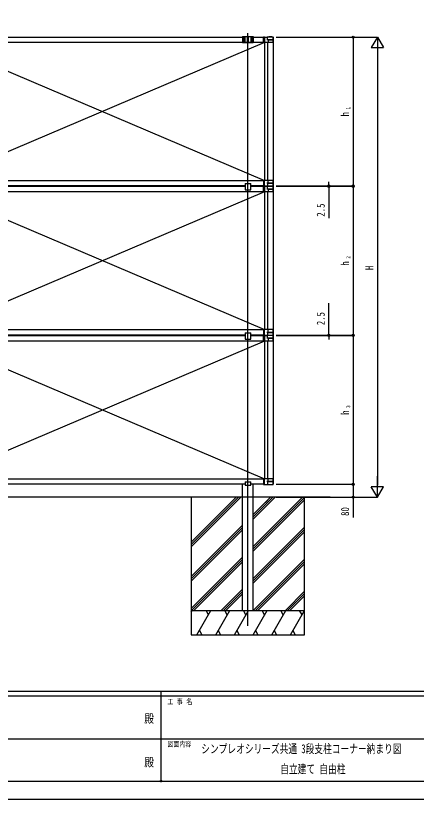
# Model space of a CAD drawing. Units: millimetres, scale not verified. Extents: x -6308 to 6308, y -4455 to 4455.
# Drawn here: x -905 to 1570, y -4455 to 390 of the extents above; entities that cross this region are included whole.
import ezdxf
from ezdxf.enums import TextEntityAlignment as Align

# ---------------------------------------------------------------- set-up
doc = ezdxf.new("R2010")
doc.units = ezdxf.units.MM
doc.header["$LTSCALE"] = 20
doc.header["$PDMODE"] = 32
doc.header["$PDSIZE"] = 10
for name, color, linetype in [('0-2_USER1', 3, 'Continuous'), ('0-3_YKK_12', 2, 'Continuous'), ('0-4_YKK_A1', 4, 'Continuous'), ('0-5_YKK_D', 6, 'Continuous'), ('0-6_YKK_ZWAK', 7, 'Continuous')]:
    doc.layers.add(name, color=color, linetype=linetype)
doc.styles.add('ＭＳ ゴシック', font='')
doc.styles.get('ＭＳ ゴシック').set_extended_font_data('MS Gothic')

msp = doc.modelspace()

# ---------------------------------------------------------------- linework, layer by layer
at = {"layer": '0-3_YKK_12'}
msp.add_line((529.83, -3383.21), (529.83, 281.83), dxfattribs=at)
at = {"layer": '0-4_YKK_A1'}
for p, q in [((-1274.47, 257.5), (496.83, 257.5)), ((505.33, 259), (496.83, 259)), ((496.83, 259), (496.83, 224.99)), ((505.33, 230), (505.33, 259)), ((506.33, 260), (509.33, 260)), ((527.33, 259), (510.33, 259)), ((510.33, 259), (510.33, 230)), ((527.33, 230), (527.33, 259)), ((528.33, 260), (531.33, 260)), ((549.33, 259), (532.33, 259)), ((532.33, 259), (532.33, 230)), ((549.33, 230), (549.33, 259)), ((553.33, 260), (550.33, 260)), ((562.83, 259), (554.33, 259)), ((554.33, 259), (554.33, 230)), ((562.83, 259), (562.83, 224.99)), ((562.83, 257.5), (625.93, 257.5)), ((625.93, 257.67), (625.93, 258.37)), ((625.93, 224.2), (625.93, 257.67)), ((626.23, 258.67), (631.63, 258.72)), ((631.93, 258.42), (631.93, 257.72)), ((631.93, 257.72), (631.93, 224.2)), ((631.93, 257.7), (651.22, 257.7)), ((650.68, 258.7), (685.18, 258.7)), ((651.52, 240.7), (651.52, 257.4)), ((685.63, 240.8), (685.63, 257.43)), ((686.18, 257.7), (686.18, 224.2)), ((631.92, 223.2), (-1368.07, -627.94)), ((-1368.07, 223.12), (631.92, -628.2)), ((625.93, 223.5), (-1363.57, 223.5)), ((497.83, 223.99), (529.37, 223.99)), ((529.67, 223.99), (529.99, 223.99)), ((530.29, 223.99), (561.83, 223.99)), ((625.93, 223.5), (625.93, 224.2)), ((625.97, 223.6), (626, 223.48)), ((631.63, 223.2), (626.23, 223.2)), ((647.02, 223.2), (631.63, 223.2)), ((631.92, 223.2), (631.92, -628.2)), ((631.93, 224.2), (631.93, 223.5)), ((654.54, 223.2), (647.02, 223.2)), ((654.3, 240.7), (647.15, 240.7)), ((650.63, 223.3), (650.63, -628.1)), ((651.33, 223.2), (650.68, 223.2)), ((660.47, 223.2), (651.33, 223.2)), ((685.63, 240.8), (651.52, 240.8)), ((654.3, 240.7), (685.63, 240.7)), ((654.3, 240.7), (654.3, 223.5)), ((654.3, 240.7), (654.3, 223.5)), ((685.33, 223.2), (654.54, 223.2)), ((675.39, 223.2), (660.47, 223.2)), ((684.53, 223.2), (675.39, 223.2)), ((685.18, 223.2), (684.53, 223.2)), ((685.63, 223.5), (685.63, 240.7)), ((685.63, 223.3), (685.63, -628.1)), ((-1363.57, -628.5), (625.93, -628.5)), ((625.93, -628.5), (625.93, -629.2)), ((625.93, -629.2), (625.93, -662.67)), ((631.63, -628.2), (626.23, -628.2)), ((647.02, -628.2), (631.63, -628.2)), ((631.93, -629.2), (631.93, -628.5)), ((631.93, -662.72), (631.93, -629.2)), ((654.54, -628.2), (647.02, -628.2)), ((651.33, -628.2), (650.68, -628.2)), ((660.47, -628.2), (651.33, -628.2)), ((654.3, -645.7), (654.3, -628.5)), ((654.3, -645.7), (654.3, -628.5)), ((685.33, -628.2), (654.54, -628.2)), ((675.39, -628.2), (660.47, -628.2)), ((684.53, -628.2), (675.39, -628.2)), ((685.18, -628.2), (684.53, -628.2)), ((685.63, -628.5), (685.63, -645.7)), ((686.18, -662.7), (686.18, -629.2)), ((-1290.27, -665), (512.53, -665)), ((512.53, -662.5), (-1290.17, -662.5)), ((512.53, -647.4), (547.13, -647.4)), ((512.53, -647.4), (512.53, -687.5)), ((547.13, -687.5), (547.13, -647.4)), ((625.93, -662.5), (547.13, -662.5)), ((547.13, -665), (625.93, -665)), ((625.93, -662.67), (625.93, -663.37)), ((625.93, -664.83), (625.93, -664.13)), ((625.93, -698.3), (625.93, -664.83)), ((626.23, -663.67), (631.63, -663.72)), ((626.23, -663.83), (631.63, -663.78)), ((631.93, -662.7), (651.22, -662.7)), ((631.93, -663.42), (631.93, -662.72)), ((631.93, -664.08), (631.93, -664.78)), ((631.93, -664.78), (631.93, -698.3)), ((631.93, -664.8), (651.22, -664.8)), ((654.3, -645.7), (647.15, -645.7)), ((650.68, -663.7), (685.18, -663.7)), ((650.68, -663.8), (685.18, -663.8)), ((651.52, -645.7), (651.52, -662.4)), ((685.63, -645.8), (651.52, -645.8)), ((651.52, -681.8), (651.52, -665.1)), ((654.3, -645.7), (685.63, -645.7)), ((685.63, -645.8), (685.63, -662.43)), ((685.63, -681.7), (685.63, -665.07)), ((686.18, -664.8), (686.18, -698.3)), ((631.92, -699.3), (-1368.07, -1550.44)), ((-1368.07, -699.38), (631.92, -1550.7)), ((625.93, -699), (-1363.57, -699)), ((512.53, -687.5), (547.13, -687.5)), ((625.93, -699), (625.93, -698.3)), ((631.63, -699.3), (626.23, -699.3)), ((647.02, -699.3), (631.63, -699.3)), ((631.92, -699.3), (631.92, -1550.7)), ((631.93, -698.3), (631.93, -699)), ((654.54, -699.3), (647.02, -699.3)), ((654.3, -681.8), (647.15, -681.8)), ((650.63, -699.2), (650.63, -1550.6)), ((651.33, -699.3), (650.68, -699.3)), ((660.47, -699.3), (651.33, -699.3)), ((685.63, -681.7), (651.52, -681.7)), ((654.3, -681.8), (685.63, -681.8)), ((654.3, -681.8), (654.3, -699)), ((654.3, -681.8), (654.3, -699)), ((685.33, -699.3), (654.54, -699.3)), ((675.39, -699.3), (660.47, -699.3)), ((684.53, -699.3), (675.39, -699.3)), ((685.18, -699.3), (684.53, -699.3)), ((685.63, -699), (685.63, -681.8)), ((685.63, -699.2), (685.63, -1550.6)), ((-1363.57, -1551), (625.93, -1551)), ((512.53, -1585), (-1290.17, -1585)), ((-1290.17, -1587.5), (512.53, -1587.5)), ((512.53, -1569.9), (547.13, -1569.9)), ((512.53, -1569.9), (512.53, -1610)), ((547.13, -1610), (547.13, -1569.9)), ((625.93, -1585), (547.13, -1585)), ((547.13, -1587.5), (625.93, -1587.5)), ((625.93, -1551), (625.93, -1551.7)), ((625.93, -1551.7), (625.93, -1585.17)), ((625.93, -1585.17), (625.93, -1585.87)), ((625.93, -1587.33), (625.93, -1586.63)), ((625.93, -1620.8), (625.93, -1587.33)), ((631.63, -1550.7), (626.23, -1550.7)), ((626.23, -1586.17), (631.63, -1586.22)), ((626.23, -1586.33), (631.63, -1586.28)), ((647.02, -1550.7), (631.63, -1550.7)), ((631.93, -1551.7), (631.93, -1551)), ((631.93, -1585.22), (631.93, -1551.7)), ((631.93, -1585.2), (651.22, -1585.2)), ((631.93, -1585.92), (631.93, -1585.22)), ((631.93, -1586.58), (631.93, -1587.28)), ((631.93, -1587.28), (631.93, -1620.8)), ((631.93, -1587.3), (651.22, -1587.3)), ((654.54, -1550.7), (647.02, -1550.7)), ((654.3, -1568.2), (647.15, -1568.2)), ((651.33, -1550.7), (650.68, -1550.7)), ((650.68, -1586.2), (685.18, -1586.2)), ((650.68, -1586.3), (685.18, -1586.3)), ((660.47, -1550.7), (651.33, -1550.7)), ((651.52, -1568.2), (651.52, -1584.9)), ((685.63, -1568.3), (651.52, -1568.3)), ((651.52, -1604.3), (651.52, -1587.6)), ((654.3, -1568.2), (654.3, -1551)), ((654.3, -1568.2), (654.3, -1551)), ((654.3, -1568.2), (685.63, -1568.2)), ((685.33, -1550.7), (654.54, -1550.7)), ((675.39, -1550.7), (660.47, -1550.7)), ((684.53, -1550.7), (675.39, -1550.7)), ((685.18, -1550.7), (684.53, -1550.7)), ((685.63, -1551), (685.63, -1568.2)), ((685.63, -1568.3), (685.63, -1584.93)), ((685.63, -1604.2), (685.63, -1587.57)), ((686.18, -1585.2), (686.18, -1551.7)), ((686.18, -1587.3), (686.18, -1620.8)), ((631.92, -1621.8), (-1368.07, -2472.94)), ((-1368.07, -1621.88), (631.92, -2473.2)), ((625.93, -1621.5), (-1363.57, -1621.5)), ((512.53, -1610), (547.13, -1610)), ((625.93, -1621.5), (625.93, -1620.8)), ((631.63, -1621.8), (626.23, -1621.8)), ((647.02, -1621.8), (631.63, -1621.8)), ((631.92, -1621.8), (631.92, -2473.2)), ((631.93, -1620.8), (631.93, -1621.5)), ((654.54, -1621.8), (647.02, -1621.8)), ((654.3, -1604.3), (647.15, -1604.3)), ((650.63, -1621.7), (650.63, -2473.1)), ((651.33, -1621.8), (650.68, -1621.8)), ((660.47, -1621.8), (651.33, -1621.8)), ((685.63, -1604.2), (651.52, -1604.2)), ((654.3, -1604.3), (685.63, -1604.3)), ((654.3, -1604.3), (654.3, -1621.5)), ((654.3, -1604.3), (654.3, -1621.5)), ((685.33, -1621.8), (654.54, -1621.8)), ((675.39, -1621.8), (660.47, -1621.8)), ((684.53, -1621.8), (675.39, -1621.8)), ((685.18, -1621.8), (684.53, -1621.8)), ((685.63, -1621.5), (685.63, -1604.3)), ((685.63, -1621.7), (685.63, -2473.1)), ((-1363.57, -2473.5), (625.93, -2473.5)), ((512.53, -2507.5), (-1290.27, -2507.5)), ((496.83, -2587.5), (496.83, -2507.5)), ((512.53, -2492.5), (547.13, -2492.5)), ((512.53, -2492.5), (512.53, -2513.5)), ((512.53, -2513.5), (547.13, -2513.5)), ((547.13, -2513.5), (547.13, -2492.5)), ((625.93, -2507.5), (547.13, -2507.5)), ((562.83, -2587.5), (562.83, -2507.5)), ((625.93, -2473.5), (625.93, -2474.2)), ((625.93, -2474.2), (625.93, -2507.67)), ((625.93, -2507.67), (625.93, -2508.37)), ((631.63, -2473.2), (626.23, -2473.2)), ((626.23, -2508.67), (631.63, -2508.72)), ((647.02, -2473.2), (631.63, -2473.2)), ((631.93, -2474.2), (631.93, -2473.5)), ((631.93, -2507.72), (631.93, -2474.2)), ((631.93, -2507.7), (651.22, -2507.7)), ((631.93, -2508.42), (631.93, -2507.72)), ((654.54, -2473.2), (647.02, -2473.2)), ((654.3, -2490.7), (647.15, -2490.7)), ((651.33, -2473.2), (650.68, -2473.2)), ((650.68, -2508.7), (685.18, -2508.7)), ((660.47, -2473.2), (651.33, -2473.2)), ((651.52, -2490.7), (651.52, -2507.4)), ((685.63, -2490.8), (651.52, -2490.8)), ((654.3, -2490.7), (654.3, -2473.5)), ((654.3, -2490.7), (654.3, -2473.5)), ((654.3, -2490.7), (685.63, -2490.7)), ((685.33, -2473.2), (654.54, -2473.2)), ((675.39, -2473.2), (660.47, -2473.2)), ((684.53, -2473.2), (675.39, -2473.2)), ((685.18, -2473.2), (684.53, -2473.2)), ((685.63, -2473.5), (685.63, -2490.7)), ((685.63, -2490.8), (685.63, -2507.43)), ((686.18, -2507.7), (686.18, -2474.2)), ((1038.31, -2587.5), (-3910.88, -2587.5)), ((179.83, -2893.13), (485.46, -2587.5)), ((179.83, -2878.99), (471.32, -2587.5)), ((179.83, -2864.85), (457.18, -2587.5)), ((496.83, -3287.5), (496.83, -2587.5)), ((562.83, -3287.5), (562.83, -2587.5)), ((562.83, -2722.26), (697.59, -2587.5)), ((562.83, -2693.98), (669.31, -2587.5)), ((562.83, -2891.97), (867.3, -2587.5)), ((562.83, -2708.12), (683.45, -2587.5)), ((562.83, -2906.11), (879.83, -2589.11)), ((562.83, -2920.25), (879.83, -2603.25)), ((637.83, -2618.98), (669.31, -2587.5)), ((562.83, -2708.12), (571.83, -2699.12)), ((179.83, -3076.98), (496.83, -2759.98)), ((179.83, -3091.12), (496.83, -2774.12)), ((179.83, -3091.12), (496.83, -2774.12)), ((179.83, -3105.26), (496.83, -2788.26)), ((562.83, -3089.96), (879.83, -2772.96)), ((562.83, -3104.1), (879.83, -2787.1)), ((562.83, -3118.24), (879.83, -2801.24)), ((179.83, -3274.96), (496.83, -2957.97)), ((181.44, -3287.5), (496.83, -2972.11)), ((195.58, -3287.5), (496.83, -2986.25)), ((563.28, -3287.5), (879.83, -2970.95)), ((577.42, -3287.5), (879.83, -2985.09)), ((591.56, -3287.5), (879.83, -2999.23)), ((365.29, -3287.5), (496.83, -3155.96)), ((379.43, -3287.5), (496.83, -3170.1)), ((393.57, -3287.5), (496.83, -3184.24)), ((761.27, -3287.5), (879.83, -3168.94)), ((775.41, -3287.5), (879.83, -3183.08)), ((789.55, -3287.5), (879.83, -3197.22)), ((179.83, -3287.5), (879.83, -3287.5)), ((179.83, -3298.63), (186.25, -3287.5)), ((215.12, -3437.5), (301.72, -3287.5)), ((286.72, -3313.48), (271.72, -3287.5)), ((330.59, -3437.5), (417.19, -3287.5)), ((402.19, -3313.48), (387.19, -3287.5)), ((446.06, -3437.5), (532.66, -3287.5)), ((517.66, -3313.48), (502.66, -3287.5)), ((561.53, -3437.5), (648.13, -3287.5)), ((633.13, -3313.48), (618.13, -3287.5)), ((677, -3437.5), (763.6, -3287.5)), ((748.6, -3313.48), (733.6, -3287.5)), ((792.47, -3437.5), (879.07, -3287.5)), ((864.07, -3313.48), (849.07, -3287.5)), ((230.12, -3411.52), (245.12, -3437.5)), ((345.59, -3411.52), (360.59, -3437.5)), ((461.06, -3411.52), (476.06, -3437.5)), ((576.53, -3411.52), (591.53, -3437.5)), ((692, -3411.52), (707, -3437.5)), ((807.47, -3411.52), (822.47, -3437.5))]:
    msp.add_line(p, q, dxfattribs=at)
msp.add_lwpolyline([(879.83, -3437.5), (879.83, -2587.5), (179.83, -2587.5), (179.83, -3437.5)], close=True, dxfattribs=at)
for centre, radius, start, end in [((496.83, 257), 2, 90, 165.52248), ((506.33, 259), 1, 90, 180), ((509.33, 259), 1, 0, 90), ((528.33, 259), 1, 90, 180), ((531.33, 259), 1, 0, 90), ((550.33, 259), 1, 90, 180), ((553.33, 259), 1, 0, 90), ((562.83, 257), 2, 14.47752, 90), ((626.23, 258.37), 0.3, 90.5, 180), ((631.63, 258.42), 0.3, 0, 90.5), ((667.93, 62.29), 196.21, 84.90439, 95.09561), ((651.22, 257.4), 0.3, 0, 90), ((685.33, 257.43), 0.3, 0, 84.90439), ((497.83, 224.99), 1, 180, 270), ((507.83, 230), 2.5, 180, 0), ((529.83, 230), 2.5, 180, 0), ((529.83, 223.79), 0.5, 23.57818, 156.42182), ((551.83, 230), 2.5, 180, 0), ((561.83, 224.99), 1, 270, 0), ((626.23, 223.5), 0.3, 180, 270), ((631.63, 223.5), 0.3, 270, 0), ((654.58, 223.47), 0.272, 173.55811, 261.61941), ((654.58, 223.47), 0.272, 173.55811, 261.61941), ((685.33, 223.5), 0.3, 270, 0), ((626.23, -628.5), 0.3, 90, 180), ((631.63, -628.5), 0.3, 0, 90), ((654.58, -628.47), 0.272, 98.38059, 186.44189), ((654.58, -628.47), 0.272, 98.38059, 186.44189), ((685.33, -628.5), 0.3, 0, 90), ((626.23, -663.37), 0.3, 180, 269.5), ((626.23, -664.13), 0.3, 90.5, 180), ((631.63, -663.42), 0.3, 269.5, 0), ((631.63, -664.08), 0.3, 0, 90.5), ((667.93, -467.29), 196.21, 264.90439, 275.09561), ((667.93, -860.21), 196.21, 84.90439, 95.09561), ((651.22, -662.4), 0.3, 270, 0), ((651.22, -665.1), 0.3, 0, 90), ((685.33, -662.43), 0.3, 275.09561, 0), ((685.33, -665.07), 0.3, 0, 84.90439), ((626.23, -699), 0.3, 180, 270), ((631.63, -699), 0.3, 270, 0), ((654.58, -699.03), 0.272, 173.55811, 261.61941), ((654.58, -699.03), 0.272, 173.55811, 261.61941), ((685.33, -699), 0.3, 270, 0), ((626.23, -1551), 0.3, 90, 180), ((626.23, -1585.87), 0.3, 180, 269.5), ((626.23, -1586.63), 0.3, 90.5, 180), ((631.63, -1551), 0.3, 0, 90), ((631.63, -1585.92), 0.3, 269.5, 0), ((631.63, -1586.58), 0.3, 0, 90.5), ((667.93, -1389.79), 196.21, 264.90439, 275.09561), ((667.93, -1782.71), 196.21, 84.90439, 95.09561), ((651.22, -1584.9), 0.3, 270, 0), ((651.22, -1587.6), 0.3, 0, 90), ((654.58, -1550.97), 0.272, 98.38059, 186.44189), ((654.58, -1550.97), 0.272, 98.38059, 186.44189), ((685.33, -1551), 0.3, 0, 90), ((685.33, -1584.93), 0.3, 275.09561, 0), ((685.33, -1587.57), 0.3, 0, 84.90439), ((626.23, -1621.5), 0.3, 180, 270), ((631.63, -1621.5), 0.3, 270, 0), ((654.58, -1621.53), 0.272, 173.55811, 261.61941), ((654.58, -1621.53), 0.272, 173.55811, 261.61941), ((685.33, -1621.5), 0.3, 270, 0), ((626.23, -2473.5), 0.3, 90, 180), ((626.23, -2508.37), 0.3, 180, 269.5), ((631.63, -2473.5), 0.3, 0, 90), ((631.63, -2508.42), 0.3, 269.5, 0), ((667.93, -2312.29), 196.21, 264.90439, 275.09561), ((651.22, -2507.4), 0.3, 270, 0), ((654.58, -2473.47), 0.272, 98.38059, 186.44189), ((654.58, -2473.47), 0.272, 98.38059, 186.44189), ((685.33, -2473.5), 0.3, 0, 90), ((685.33, -2507.43), 0.3, 275.09561, 0)]:
    msp.add_arc(centre, radius, start, end, dxfattribs=at)
for centre, major_axis, ratio, start_param, end_param in [((650.68, 257.7), (0.707, -0.707), 0.99997, 2.3562326, 3.9269527), ((685.18, 257.7), (0.707, 0.707), 0.99997, 5.4978252, 7.0685454), ((685.18, 224.2), (1, 0), 0.999985, 4.712389, 6.2831853), ((685.18, -629.2), (1, 0), 0.999985, 6.2831853, 7.8539816), ((650.68, -662.7), (0.707, 0.707), 0.99997, 2.3562326, 3.9269527), ((650.68, -664.8), (0.707, -0.707), 0.99997, 2.3562326, 3.9269527), ((685.18, -662.7), (0.707, -0.707), 0.99997, 5.4978252, 7.0685454), ((685.18, -664.8), (0.707, 0.707), 0.99997, 5.4978252, 7.0685454), ((685.18, -698.3), (1, 0), 0.999985, 4.712389, 6.2831853), ((650.68, -1585.2), (0.707, 0.707), 0.99997, 2.3562326, 3.9269527), ((650.68, -1587.3), (0.707, -0.707), 0.99997, 2.3562326, 3.9269527), ((685.18, -1551.7), (1, 0), 0.999985, 6.2831853, 7.8539816), ((685.18, -1585.2), (0.707, -0.707), 0.99997, 5.4978252, 7.0685454), ((685.18, -1587.3), (0.707, 0.707), 0.99997, 5.4978252, 7.0685454), ((685.18, -1620.8), (1, 0), 0.999985, 4.712389, 6.2831853), ((650.68, -2507.7), (0.707, 0.707), 0.99997, 2.3562326, 3.9269527), ((685.18, -2474.2), (1, 0), 0.999985, 6.2831853, 7.8539816), ((685.18, -2507.7), (0.707, -0.707), 0.99997, 5.4978252, 7.0685454)]:
    msp.add_ellipse(centre, major_axis=major_axis, ratio=ratio, start_param=start_param, end_param=end_param, dxfattribs=at)
at = {"layer": '0-5_YKK_D'}
for p, q in [((705.43, 257.5), (1330.83, 257.5)), ((705.43, 257.5), (1180.83, 257.5)), ((1179.83, 257.5), (1179.83, -662.5)), ((1329.83, 257.5), (1292.33, 192.55)), ((1329.83, 257.5), (1367.33, 192.55)), ((1329.83, 257.5), (1329.83, 127.6)), ((1292.33, 192.55), (1367.33, 192.55)), ((1329.83, 182.5), (1329.83, -2512.5)), ((705.43, -662.5), (1180.83, -662.5)), ((705.43, -662.5), (1030.83, -662.5)), ((705.43, -665), (1180.83, -665)), ((705.43, -665), (1030.83, -665)), ((1029.83, -662.5), (1029.83, -637)), ((1029.83, -662.5), (1029.83, -665)), ((1029.83, -665), (1029.83, -863)), ((1179.83, -665), (1179.83, -1585)), ((1029.83, -1585), (1029.83, -1387)), ((705.43, -1585), (1180.83, -1585)), ((705.43, -1585), (1030.83, -1585)), ((705.43, -1587.5), (1030.83, -1587.5)), ((705.43, -1587.5), (1180.83, -1587.5)), ((1029.83, -1587.5), (1029.83, -1585)), ((1029.83, -1587.5), (1029.83, -1613)), ((1179.83, -1587.5), (1179.83, -2507.5)), ((1329.83, -2587.5), (1329.83, -2457.6)), ((705.43, -2507.5), (1180.83, -2507.5)), ((705.43, -2507.5), (1180.83, -2507.5)), ((1329.83, -2587.5), (1292.33, -2522.55)), ((1367.33, -2522.55), (1292.33, -2522.55)), ((1329.83, -2587.5), (1367.33, -2522.55)), ((705.43, -2587.5), (1180.83, -2587.5)), ((705.43, -2587.5), (1330.83, -2587.5))]:
    msp.add_line(p, q, dxfattribs=at)
msp.add_lwpolyline([(1179.83, -2507.5), (1179.83, -2587.5), (1179.83, -2713.2)], dxfattribs=at)
for centre in [(1179.83, 257.5), (1029.83, -662.5), (1029.83, -665), (1179.83, -662.5), (1179.83, -665), (1029.83, -1585), (1029.83, -1587.5), (1179.83, -1585), (1179.83, -1587.5), (1179.83, -2507.5), (1179.83, -2507.5), (1179.83, -2587.5)]:
    msp.add_circle(centre, 6.38, dxfattribs=at)
at = {"layer": '0-6_YKK_ZWAK'}
for p, q in [((5842.53, -3787.5), (-5857.47, -3787.5)), ((-7.47, -3817.5), (-1957.47, -3817.5)), ((-7.47, -3787.5), (-7.47, -4342.5)), ((1942.53, -3817.5), (-7.47, -3817.5)), ((-1946.22, -4080), (-7.47, -4080)), ((-7.47, -4080), (1942.53, -4080)), ((-1957.47, -4342.5), (-7.47, -4342.5)), ((-7.47, -4342.5), (1942.53, -4342.5))]:
    msp.add_line(p, q, dxfattribs=at)
msp.add_lwpolyline([(-6307.5, -4455), (6307.5, -4455), (6307.5, 4455), (-6307.5, 4455)], close=True, dxfattribs=at)
msp.add_point((-7.47, -4342.5), dxfattribs=at)

# ---------------------------------------------------------------- texts
at = {"layer": '0-2_USER1', "style": 'ＭＳ ゴシック', "width": 0.7}
for s, p in [('シンプレオシリーズ共通 3段支柱コーナー納まり図', (241.28, -4186.25)), ('自立建て 自由柱', (729.53, -4311.25))]:
    msp.add_text(s, height=54.99, dxfattribs=at).set_placement(p, align=Align.BOTTOM_LEFT)
at = {"layer": '0-5_YKK_D', "style": 'ＭＳ ゴシック', "width": 0.8}
for s, height, p in [('1', 24.74, (1169.33, -189.9)), ('h', 49.49, (1169.33, -233.1)), ('2.5', 49.49, (1019.33, -852.5)), ('2', 24.74, (1169.33, -1112.4)), ('h', 49.49, (1169.33, -1155.6)), ('H', 49.49, (1319.33, -1183)), ('2.5', 49.49, (1019.33, -1523.5)), ('3', 24.74, (1169.33, -2034.9)), ('h', 49.49, (1169.33, -2078.1)), ('80', 49.49, (1169.33, -2702.7))]:
    msp.add_text(s, height=height, rotation=90, dxfattribs=at).set_placement(p, align=Align.BOTTOM_LEFT)
at = {"layer": '0-6_YKK_ZWAK', "style": 'ＭＳ ゴシック', "width": 0.8}
for s, height, p in [('工 事 名', 32.99, (31.9, -3877.5)), ('殿', 54.99, (-110.5, -3998.75)), ('図面内容', 32.99, (31.9, -4140)), ('殿', 54.99, (-110.5, -4268.75))]:
    msp.add_text(s, height=height, dxfattribs=at).set_placement(p, align=Align.BOTTOM_LEFT)

doc.saveas('drawing.dxf')
